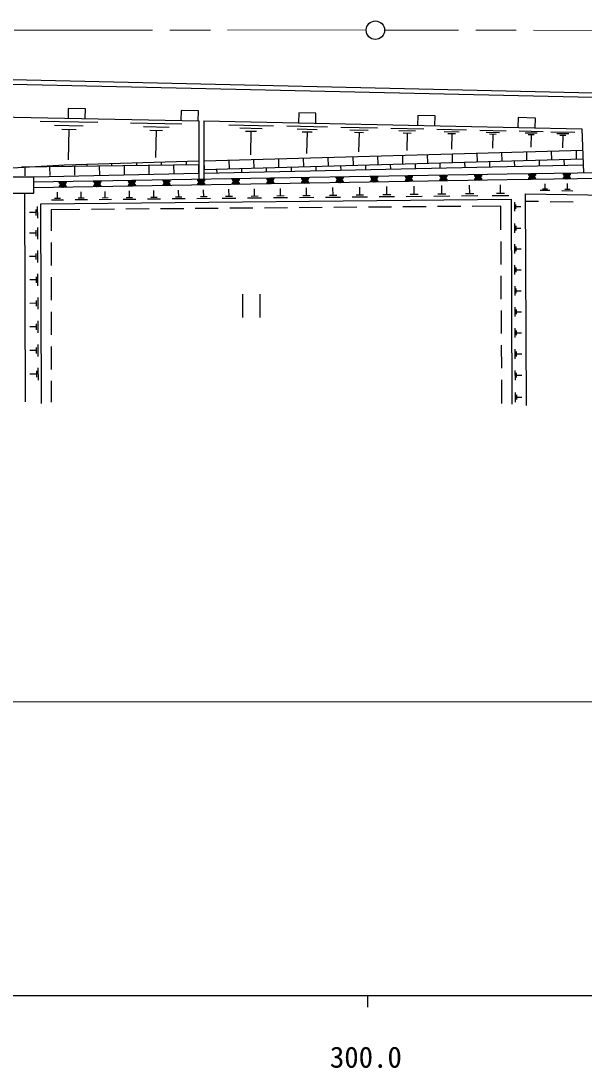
# Model space of a CAD drawing. Units: millimetres, scale not verified. Extents: x 40000 to 680000, y 20000 to 380000.
# Drawn here: x 337960 to 386748, y 198715 to 289485 of the extents above; entities that cross this region are included whole.
import ezdxf
from ezdxf.enums import TextEntityAlignment as Align

# ---------------------------------------------------------------- set-up
doc = ezdxf.new("R2010")
doc.units = ezdxf.units.MM
doc.header["$LTSCALE"] = 1000
doc.linetypes.add('CHAIN', pattern=[18.5, 12, -1.5, 3.5, -1.5])
for name, color, linetype, lineweight in [('M-BGD', 7, 'Continuous', 25), ('M-BMK', 2, 'CHAIN', 13), ('M-BMK-SRVR', 3, 'Continuous', 25), ('M-STR-HTXT', 7, 'Continuous', 13), ('M-STR-STRD', 7, 'Continuous', 25), ('M-TTL-BAND', 7, 'Continuous', 25)]:
    doc.layers.add(name, color=color, linetype=linetype, lineweight=lineweight)
doc.styles.add('ＭＳ ゴシック', font='')
doc.styles.get('ＭＳ ゴシック').set_extended_font_data('MS Gothic')

msp = doc.modelspace()

# ---------------------------------------------------------------- linework, layer by layer
at = {"layer": 'M-BGD'}
for p, q in [((321021, 281457), (353382, 280834)), ((339634, 280799), (344614, 280703)), ((347466, 280648), (351911, 280562)), ((353382, 280834), (353380, 275770)), ((353817, 280834), (353815, 275770)), ((353817, 280834), (386565, 280128)), ((355969, 280487), (359831, 280404)), ((340873, 280443), (343362, 280395)), ((341489, 280099), (342734, 280075)), ((342111, 280087), (342060, 277431)), ((348572, 280330), (350794, 280287)), ((349122, 280023), (350233, 280002)), ((349677, 280012), (349632, 277642)), ((356929, 280209), (358860, 280167)), ((357406, 279941), (358372, 279920)), ((357889, 279931), (357845, 277871)), ((361011, 280379), (364513, 280303)), ((361882, 280126), (363632, 280088)), ((362314, 279883), (363190, 279864)), ((362752, 279874), (362712, 278006)), ((365680, 280278), (368847, 280210)), ((366467, 280050), (368051, 280015)), ((366858, 279830), (367650, 279813)), ((367254, 279821), (367218, 278132)), ((370001, 280185), (372860, 280123)), ((370712, 279979), (372141, 279948)), ((371065, 279780), (371780, 279765)), ((371422, 279773), (371390, 278248)), ((374003, 280098), (376575, 280043)), ((374642, 279913), (375928, 279885)), ((374960, 279735), (375603, 279721)), ((375281, 279728), (375252, 278356)), ((377707, 280019), (380014, 279969)), ((378281, 279852), (379434, 279827)), ((378566, 279692), (379142, 279680)), ((378854, 279686), (378828, 278456)), ((381137, 279945), (383199, 279900)), ((381649, 279796), (382680, 279774)), ((381904, 279653), (382419, 279642)), ((382162, 279648), (382138, 278548)), ((383882, 279885), (385944, 279841)), ((384395, 279737), (385426, 279715)), ((384649, 279594), (385165, 279583)), ((384907, 279588), (384883, 278489)), ((386565, 280128), (386697, 276319)), ((353816, 277359), (386629, 278273)), ((368860, 277778), (368881, 277028)), ((371009, 277838), (371030, 277088)), ((373158, 277898), (373179, 277148)), ((375307, 277958), (375328, 277208)), ((377457, 278018), (377478, 277268)), ((379606, 278078), (379627, 277328)), ((381755, 278138), (381776, 277388)), ((383904, 278197), (383925, 277448)), ((386053, 278257), (386074, 277508)), ((353380, 277012), (338014, 276809)), ((339396, 276827), (339395, 276888)), ((341546, 276855), (341544, 277011)), ((342631, 276120), (342621, 276870)), ((343696, 276884), (343693, 277077)), ((344781, 276148), (344771, 276898)), ((345846, 276912), (345843, 277137)), ((346930, 276177), (346920, 276927)), ((347995, 276941), (347992, 277197)), ((349080, 276205), (349070, 276955)), ((350145, 276970), (350141, 277256)), ((351230, 276234), (351220, 276984)), ((352295, 276998), (352291, 277316)), ((353380, 276262), (353370, 277012)), ((386674, 276976), (353815, 276272)), ((353816, 276609), (386655, 277524)), ((353816, 277359), (353837, 276609)), ((355965, 277419), (355986, 276669)), ((358114, 277479), (358135, 276729)), ((360263, 277539), (360284, 276789)), ((362412, 277598), (362433, 276849)), ((363508, 276879), (363519, 276480)), ((364562, 277658), (364583, 276909)), ((365657, 276939), (365669, 276526)), ((366711, 277718), (366732, 276969)), ((367806, 276998), (367818, 276572)), ((369955, 277058), (369968, 276618)), ((372105, 277118), (372117, 276664)), ((374254, 277178), (374267, 276710)), ((376403, 277238), (376416, 276756)), ((378552, 277298), (378566, 276802)), ((380701, 277358), (380715, 276848)), ((382850, 277418), (382865, 276894)), ((385000, 277478), (385015, 276941)), ((338331, 276063), (338321, 276813)), ((353380, 276262), (339063, 275955)), ((340481, 276091), (340471, 276841)), ((354911, 276639), (354921, 276295)), ((357060, 276699), (357070, 276341)), ((359210, 276759), (359220, 276388)), ((361359, 276819), (361370, 276434)), ((365003, 274360), (364996, 275048)), ((367319, 274386), (367312, 275088)), ((369661, 274412), (369654, 275128)), ((372029, 274439), (372022, 275169)), ((374424, 274466), (374416, 275210)), ((376844, 274493), (376837, 275251)), ((379508, 274519), (379501, 275277)), ((383365, 274895), (383373, 275353)), ((385313, 274875), (385321, 275380)), ((338341, 256465), (338301, 274545)), ((341135, 274091), (341129, 274640)), ((343187, 274114), (343182, 274675)), ((345531, 274140), (344994, 274135)), ((345262, 274137), (345257, 274711)), ((347635, 274164), (347086, 274158)), ((347361, 274161), (347355, 274747)), ((349762, 274188), (349202, 274182)), ((349482, 274185), (349476, 274783)), ((351913, 274212), (351341, 274206)), ((351627, 274209), (351621, 274820)), ((354087, 274236), (353503, 274231)), ((353795, 274234), (353789, 274857)), ((356286, 274261), (355690, 274255)), ((355988, 274258), (355982, 274894)), ((358815, 274127), (357598, 274115)), ((358509, 274286), (357900, 274280)), ((358205, 274283), (358198, 274932)), ((361068, 274149), (359827, 274137)), ((360756, 274312), (360135, 274305)), ((360446, 274309), (360439, 274971)), ((363347, 274171), (362080, 274159)), ((363028, 274337), (362395, 274331)), ((362712, 274334), (362705, 275009)), ((365650, 274194), (364359, 274181)), ((365326, 274363), (364680, 274357)), ((367979, 274217), (366663, 274204)), ((367649, 274389), (366990, 274383)), ((370334, 274240), (368992, 274227)), ((369997, 274416), (369326, 274409)), ((372715, 274263), (371347, 274250)), ((372371, 274442), (371687, 274436)), ((375123, 274287), (373728, 274273)), ((374772, 274469), (374075, 274463)), ((377556, 274311), (376136, 274297)), ((377199, 274497), (376489, 274490)), ((380220, 274337), (378800, 274323)), ((379863, 274523), (379153, 274516)), ((383793, 274773), (382934, 274787)), ((383580, 274891), (383151, 274898)), ((385784, 274741), (384837, 274756)), ((385549, 274871), (385076, 274879)), ((339378, 273394), (339383, 272375)), ((341651, 273959), (340621, 273948)), ((341392, 274093), (340877, 274088)), ((343715, 273979), (342662, 273969)), ((343450, 274117), (342924, 274111)), ((345801, 273999), (344726, 273989)), ((347911, 274020), (346813, 274009)), ((350044, 274041), (348923, 274030)), ((352201, 274062), (351056, 274051)), ((355059, 273235), (353059, 273219)), ((354381, 274083), (353212, 274072)), ((356586, 274105), (355393, 274093)), ((358059, 273259), (356059, 273243)), ((361059, 273283), (359059, 273267)), ((364059, 273307), (362059, 273291)), ((367059, 273332), (365059, 273316)), ((370059, 273356), (368059, 273340)), ((373059, 273380), (371059, 273364)), ((376059, 273404), (374059, 273388)), ((379539, 273432), (377059, 273412)), ((379549, 271378), (379539, 273432)), ((380741, 272986), (380738, 273787)), ((380847, 273186), (380846, 273587)), ((380847, 273387), (381274, 273388)), ((382799, 273826), (381668, 273845)), ((385798, 273776), (383799, 273809)), ((339245, 272884), (338701, 272881)), ((339244, 273138), (339246, 272629)), ((343060, 273138), (340580, 273118)), ((340580, 273118), (340580, 271277)), ((346060, 273162), (344060, 273146)), ((349059, 273186), (347060, 273170)), ((352059, 273211), (350059, 273194)), ((339386, 271591), (339390, 270572)), ((380748, 271128), (380745, 271929)), ((380854, 271329), (380853, 271729)), ((380854, 271529), (381281, 271530)), ((339252, 271081), (338709, 271078)), ((339251, 271335), (339253, 270826)), ((340580, 270277), (340580, 268277)), ((379565, 268378), (379555, 270378)), ((380755, 269319), (380752, 270125)), ((380862, 269521), (380860, 269924)), ((380861, 269723), (381291, 269724)), ((339260, 269062), (338713, 269059)), ((339259, 269318), (339261, 268805)), ((339394, 269575), (339399, 268550)), ((380762, 267506), (380759, 268317)), ((380870, 267709), (380868, 268114)), ((380869, 267912), (381301, 267913)), ((339267, 267037), (338718, 267035)), ((339266, 267295), (339268, 266779)), ((339403, 267553), (339407, 266522)), ((340580, 267277), (340580, 265277)), ((379581, 265378), (379570, 267378)), ((380769, 265687), (380766, 266503)), ((380877, 265891), (380876, 266299)), ((380876, 266095), (381312, 266097)), ((339274, 265265), (339276, 264747)), ((339411, 265525), (339415, 264488)), ((357143, 265792), (357143, 263792)), ((358643, 265792), (358643, 263792)), ((339275, 265006), (338722, 265004)), ((340580, 264277), (340580, 262277)), ((379597, 262378), (379586, 264378)), ((380776, 263862), (380773, 264684)), ((380885, 264068), (380883, 264479)), ((380884, 264274), (381322, 264275)), ((339420, 263491), (339424, 262448)), ((339283, 262969), (338727, 262967)), ((339282, 263230), (339284, 262708)), ((380783, 262033), (380780, 262860)), ((380892, 262240), (380891, 262654)), ((380892, 262447), (381333, 262449)), ((339428, 261451), (339432, 260403)), ((339290, 260926), (338731, 260924)), ((339289, 261189), (339291, 260664)), ((340580, 261277), (340580, 259277)), ((379612, 259378), (379602, 261378)), ((380790, 260198), (380787, 261030)), ((380900, 260407), (380898, 260823)), ((380899, 260615), (381343, 260616)), ((339298, 258878), (338735, 258875)), ((339297, 259141), (339299, 258614)), ((339437, 259406), (339441, 258351)), ((380797, 258358), (380794, 259196)), ((380908, 258568), (380906, 258987)), ((380907, 258777), (381354, 258779)), ((340580, 258277), (340580, 256436)), ((379629, 256323), (379618, 258378)), ((380804, 256447), (380801, 257285)), ((380915, 256657), (380913, 257076)), ((380914, 256866), (381361, 256868))]:
    msp.add_line(p, q, dxfattribs=at)
for points in [[(343538, 281023), (343554, 281878), (342054, 281906), (342038, 281052)], [(353313, 280835), (353330, 281689), (351829, 281718), (351813, 280864)], [(363503, 280625), (363522, 281479), (362022, 281511), (362003, 280657)], [(373817, 280403), (373835, 281257), (372335, 281289), (372317, 280435)], [(382516, 280215), (382534, 281069), (381034, 281101), (381016, 280247)], [(321041, 275833), (341728, 277022), (353380, 277347)], [(339063, 275525), (380085, 276227), (402416, 276539), (420629, 275177)], [(420590, 274659), (402400, 276019), (380093, 275707), (339063, 275005)], [(381769, 256146), (381664, 274508), (419458, 273890), (420590, 274659)], [(339749, 256337), (339677, 273639), (380437, 274039), (380505, 256278)]]:
    msp.add_lwpolyline(points, dxfattribs=at)
msp.add_lwpolyline([(337166, 274544), (339063, 274544), (339063, 275955), (337166, 275955)], close=True, dxfattribs=at)
for centre, radius, start, end in [((365573, 276033), 354, 189.77728, 352.18246), ((365573, 276033), 283, 192.00132, 349.95842), ((365573, 276033), 212, 195.74764, 346.21209), ((365573, 276033), 142, 203.45937, 338.50036), ((365573, 276033), 100, 213.77704, 328.1827), ((365573, 276033), 100, 213.77704, 328.1827), ((368572, 276084), 354, 189.77728, 352.18246), ((368572, 276084), 283, 192.00132, 349.95842), ((368572, 276084), 212, 195.74764, 346.21209), ((368572, 276084), 142, 203.45937, 338.50036), ((368572, 276084), 100, 213.77704, 328.1827), ((368572, 276084), 100, 213.77704, 328.1827), ((371572, 276135), 354, 189.77728, 352.18246), ((371572, 276135), 283, 192.00132, 349.95842), ((371572, 276135), 212, 195.74764, 346.21209), ((371572, 276135), 142, 203.45937, 338.50036), ((371572, 276135), 100, 213.77704, 328.1827), ((371572, 276135), 100, 213.77704, 328.1827), ((374571, 276187), 354, 189.77728, 352.18246), ((374571, 276187), 283, 192.00132, 349.95842), ((374571, 276187), 212, 195.74764, 346.21209), ((374571, 276187), 142, 203.45937, 338.50036), ((374571, 276187), 100, 213.77704, 328.1827), ((374571, 276187), 100, 213.77704, 328.1827), ((377571, 276238), 354, 189.77728, 352.18246), ((377577, 275610), 354, 9.77728, 172.18246), ((377571, 276238), 283, 192.00132, 349.95842), ((377571, 276238), 212, 195.74764, 346.21209), ((377571, 276238), 142, 203.45937, 338.50036), ((377571, 276238), 100, 213.77704, 328.1827), ((377571, 276238), 100, 213.77704, 328.1827), ((382248, 275683), 354, 9.59847, 172.00365), ((382251, 276311), 354, 189.59847, 352.00365), ((382248, 275683), 283, 11.82251, 169.77961), ((382251, 276311), 283, 191.82251, 349.77961), ((382251, 276311), 212, 195.56884, 346.03329), ((382251, 276311), 142, 203.28057, 338.32156), ((382251, 276311), 100, 213.59823, 328.00389), ((382251, 276311), 100, 213.59823, 328.00389), ((385248, 275725), 354, 9.59847, 172.00365), ((385251, 276353), 354, 189.59847, 352.00365), ((385248, 275725), 283, 11.82251, 169.77961), ((385251, 276353), 283, 191.82251, 349.77961), ((385251, 276353), 212, 195.56884, 346.03329), ((385251, 276353), 142, 203.28057, 338.32156), ((385251, 276353), 100, 213.59823, 328.00389), ((385251, 276353), 100, 213.59823, 328.00389), ((341576, 275622), 354, 189.77728, 352.18246), ((341582, 274994), 354, 9.77728, 172.18246), ((341576, 275622), 283, 192.00132, 349.95842), ((341582, 274994), 283, 12.00132, 169.95842), ((341576, 275622), 212, 195.74764, 346.21209), ((341582, 274994), 212, 15.74764, 166.21209), ((341576, 275622), 142, 203.45937, 338.50036), ((341582, 274994), 142, 23.45937, 158.50036), ((341576, 275622), 100, 213.77704, 328.1827), ((341576, 275622), 100, 213.77704, 328.1827), ((341582, 274994), 100, 33.77704, 148.1827), ((341582, 274994), 100, 33.77704, 148.1827), ((344576, 275674), 354, 189.77728, 352.18246), ((344581, 275045), 354, 9.77728, 172.18246), ((344576, 275674), 283, 192.00132, 349.95842), ((344581, 275045), 283, 12.00132, 169.95842), ((344576, 275674), 212, 195.74764, 346.21209), ((344581, 275045), 212, 15.74764, 166.21209), ((344576, 275674), 142, 203.45937, 338.50036), ((344581, 275045), 142, 23.45937, 158.50036), ((344576, 275674), 100, 213.77704, 328.1827), ((344576, 275674), 100, 213.77704, 328.1827), ((344581, 275045), 100, 33.77704, 148.1827), ((344581, 275045), 100, 33.77704, 148.1827), ((347575, 275725), 354, 189.77728, 352.18246), ((347581, 275097), 354, 9.77728, 172.18246), ((347575, 275725), 283, 192.00132, 349.95842), ((347581, 275097), 283, 12.00132, 169.95842), ((347575, 275725), 212, 195.74764, 346.21209), ((347581, 275097), 212, 15.74764, 166.21209), ((347575, 275725), 142, 203.45937, 338.50036), ((347581, 275097), 142, 23.45937, 158.50036), ((347575, 275725), 100, 213.77704, 328.1827), ((347575, 275725), 100, 213.77704, 328.1827), ((347581, 275097), 100, 33.77704, 148.1827), ((347581, 275097), 100, 33.77704, 148.1827), ((350575, 275776), 354, 189.77728, 352.18246), ((350581, 275148), 354, 9.77728, 172.18246), ((350575, 275776), 283, 192.00132, 349.95842), ((350581, 275148), 283, 12.00132, 169.95842), ((350575, 275776), 212, 195.74764, 346.21209), ((350581, 275148), 212, 15.74764, 166.21209), ((350575, 275776), 142, 203.45937, 338.50036), ((350581, 275148), 142, 23.45937, 158.50036), ((350575, 275776), 100, 213.77704, 328.1827), ((350575, 275776), 100, 213.77704, 328.1827), ((350581, 275148), 100, 33.77704, 148.1827), ((350581, 275148), 100, 33.77704, 148.1827), ((353574, 275827), 354, 189.77728, 352.18246), ((353580, 275199), 354, 9.77728, 172.18246), ((353574, 275827), 283, 192.00132, 349.95842), ((353580, 275199), 283, 12.00132, 169.95842), ((353574, 275827), 212, 195.74764, 346.21209), ((353580, 275199), 212, 15.74764, 166.21209), ((353574, 275827), 142, 203.45937, 338.50036), ((353580, 275199), 142, 23.45937, 158.50036), ((353574, 275827), 100, 213.77704, 328.1827), ((353574, 275827), 100, 213.77704, 328.1827), ((353580, 275199), 100, 33.77704, 148.1827), ((353580, 275199), 100, 33.77704, 148.1827), ((356574, 275879), 354, 189.77728, 352.18246), ((356580, 275250), 354, 9.77728, 172.18246), ((356574, 275879), 283, 192.00132, 349.95842), ((356580, 275250), 283, 12.00132, 169.95842), ((356574, 275879), 212, 195.74764, 346.21209), ((356580, 275250), 212, 15.74764, 166.21209), ((356574, 275879), 142, 203.45937, 338.50036), ((356580, 275250), 142, 23.45937, 158.50036), ((356574, 275879), 100, 213.77704, 328.1827), ((356574, 275879), 100, 213.77704, 328.1827), ((356580, 275250), 100, 33.77704, 148.1827), ((356580, 275250), 100, 33.77704, 148.1827), ((359573, 275930), 354, 189.77728, 352.18246), ((359579, 275302), 354, 9.77728, 172.18246), ((359573, 275930), 283, 192.00132, 349.95842), ((359579, 275302), 283, 12.00132, 169.95842), ((359573, 275930), 212, 195.74764, 346.21209), ((359579, 275302), 212, 15.74764, 166.21209), ((359573, 275930), 142, 203.45937, 338.50036), ((359579, 275302), 142, 23.45937, 158.50036), ((359573, 275930), 100, 213.77704, 328.1827), ((359573, 275930), 100, 213.77704, 328.1827), ((359579, 275302), 100, 33.77704, 148.1827), ((359579, 275302), 100, 33.77704, 148.1827), ((362573, 275981), 354, 189.77728, 352.18246), ((362579, 275353), 354, 9.77728, 172.18246), ((362573, 275981), 283, 192.00132, 349.95842), ((362579, 275353), 283, 12.00132, 169.95842), ((362573, 275981), 212, 195.74764, 346.21209), ((362579, 275353), 212, 15.74764, 166.21209), ((362573, 275981), 142, 203.45937, 338.50036), ((362579, 275353), 142, 23.45937, 158.50036), ((362573, 275981), 100, 213.77704, 328.1827), ((362573, 275981), 100, 213.77704, 328.1827), ((362579, 275353), 100, 33.77704, 148.1827), ((362579, 275353), 100, 33.77704, 148.1827), ((365578, 275404), 354, 9.77728, 172.18246), ((365578, 275404), 283, 12.00132, 169.95842), ((365578, 275404), 212, 15.74764, 166.21209), ((365578, 275404), 142, 23.45937, 158.50036), ((365578, 275404), 100, 33.77704, 148.1827), ((365578, 275404), 100, 33.77704, 148.1827), ((368578, 275456), 354, 9.77728, 172.18246), ((368578, 275456), 283, 12.00132, 169.95842), ((368578, 275456), 212, 15.74764, 166.21209), ((368578, 275456), 142, 23.45937, 158.50036), ((368578, 275456), 100, 33.77704, 148.1827), ((368578, 275456), 100, 33.77704, 148.1827), ((371578, 275507), 354, 9.77728, 172.18246), ((371578, 275507), 283, 12.00132, 169.95842), ((371578, 275507), 212, 15.74764, 166.21209), ((371578, 275507), 142, 23.45937, 158.50036), ((371578, 275507), 100, 33.77704, 148.1827), ((371578, 275507), 100, 33.77704, 148.1827), ((374577, 275558), 354, 9.77728, 172.18246), ((374577, 275558), 283, 12.00132, 169.95842), ((374577, 275558), 212, 15.74764, 166.21209), ((374577, 275558), 142, 23.45937, 158.50036), ((374577, 275558), 100, 33.77704, 148.1827), ((374577, 275558), 100, 33.77704, 148.1827), ((377577, 275610), 283, 12.00132, 169.95842), ((377577, 275610), 212, 15.74764, 166.21209), ((377577, 275610), 142, 23.45937, 158.50036), ((377577, 275610), 100, 33.77704, 148.1827), ((377577, 275610), 100, 33.77704, 148.1827), ((382248, 275683), 212, 15.56884, 166.03329), ((382248, 275683), 142, 23.28057, 158.32156), ((382248, 275683), 100, 33.59823, 148.00389), ((382248, 275683), 100, 33.59823, 148.00389), ((385248, 275725), 212, 15.56884, 166.03329), ((385248, 275725), 142, 23.28057, 158.32156), ((385248, 275725), 100, 33.59823, 148.00389), ((385248, 275725), 100, 33.59823, 148.00389)]:
    msp.add_arc(centre, radius, start, end, dxfattribs=at)
at = {"layer": 'M-BMK'}
for p, q in [((367870, 288707), (269043, 288647)), ((468368, 288530), (369470, 288698))]:
    msp.add_line(p, q, dxfattribs=at)
at = {"layer": 'M-BMK-SRVR'}
msp.add_circle((368670, 288685), 800, dxfattribs=at)
at = {"layer": 'M-STR-HTXT'}
msp.add_line((87420, 230469), (431653, 230469), dxfattribs=at)
at = {"layer": 'M-STR-STRD'}
for p, q in [((330301, 284175), (390578, 282794)), ((330310, 284552), (390587, 283171))]:
    msp.add_line(p, q, dxfattribs=at)
at = {"layer": 'M-TTL-BAND'}
for p, q in [((40000, 205000), (579000, 205000)), ((368000, 205000), (368000, 204000))]:
    msp.add_line(p, q, dxfattribs=at)

# ---------------------------------------------------------------- texts
at = {"layer": 'M-TTL-BAND', "style": 'ＭＳ ゴシック'}
msp.add_text('300.0', height=1833, dxfattribs=at).set_placement((367844, 198195), align=Align.BOTTOM_CENTER)

doc.saveas('drawing.dxf')
